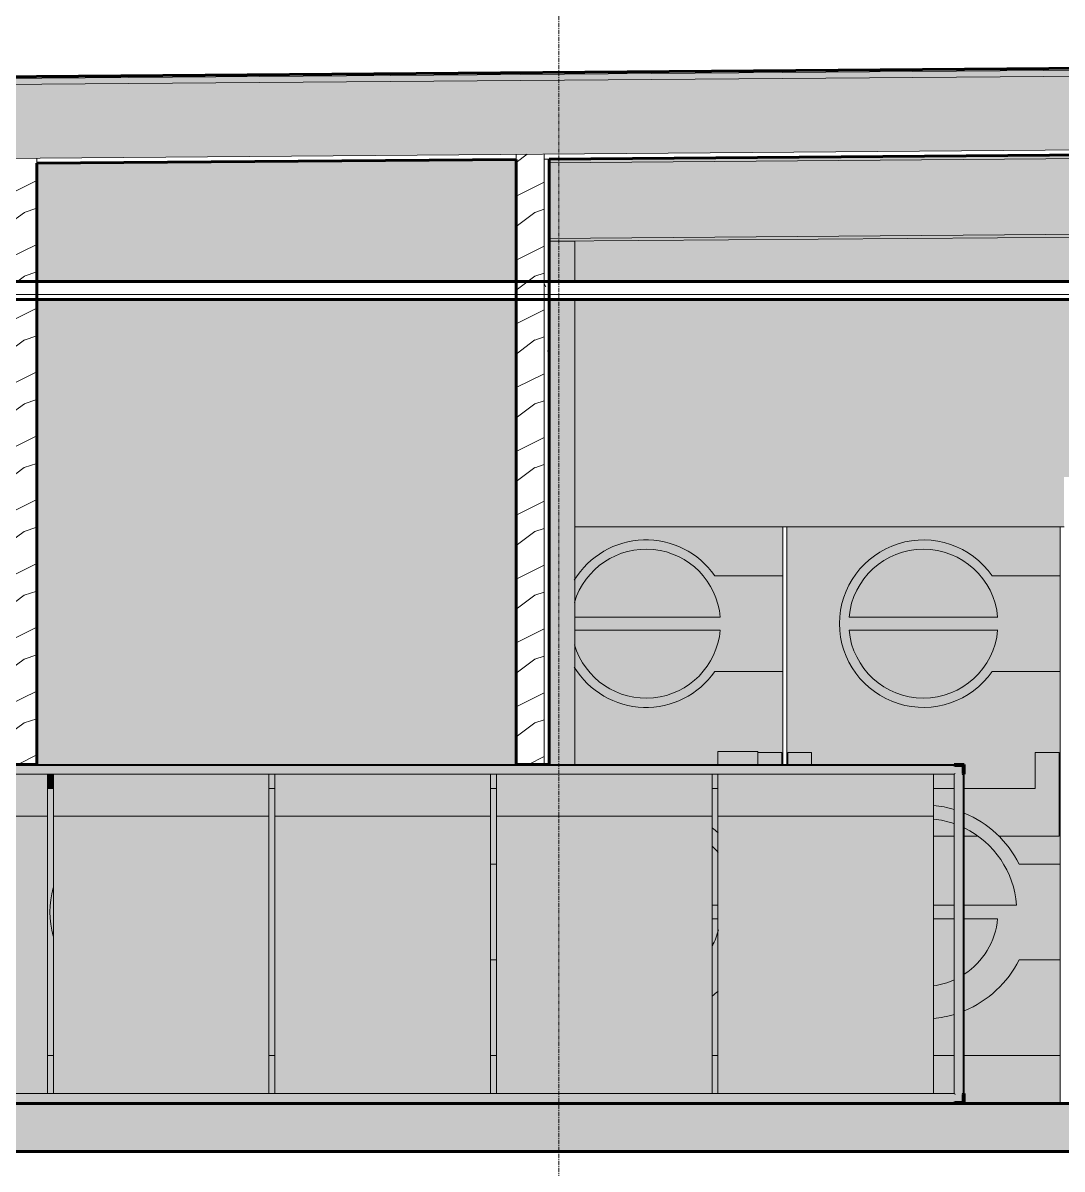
# Model space of a CAD drawing. Header units: inches. Extents: x -13428 to -11666, y -86 to 290.
# Drawn here: x -13026.2 to -12896, y -8.2 to 135.4 of the extents above; entities that cross this region are included whole.
import ezdxf

# ---------------------------------------------------------------- set-up
doc = ezdxf.new("R2010")
doc.units = ezdxf.units.IN
doc.header["$MEASUREMENT"] = 0
doc.linetypes.add('Grid Line 1_2_', pattern=[0.875, 0.5, -0.125, 0.125, -0.125])
for name, color, linetype, lineweight in [('A-CLNG', 13, 'Continuous', 18), ('A-CLNG-1', 13, 'Continuous', 60), ('A-FLOR-1', 192, 'Continuous', 60), ('A-FLOR-LEVL-1', 51, 'Grid Line 1_2_', 9), ('A-FLOR-PATT-1', 8, 'Continuous', 9), ('A-ROOF', 132, 'Continuous', 18), ('A-ROOF-1', 132, 'Continuous', 60), ('A-WALL', 113, 'Continuous', 18), ('A-WALL-PATT-1', 111, 'Continuous', 9), ('I-WALL', 2, 'Continuous', 18), ('I-WALL-1', 2, 'Continuous', 60), ('M-EQPM', 50, 'Continuous', 9), ('S-BEAM', 12, 'Continuous', 9), ('S-BEAM-1', 12, 'Continuous', 60), ('S-COLS', 52, 'Continuous', 9), ('S-GRID-1', 1, 'Grid Line 1_2_', 9)]:
    doc.layers.add(name, color=color, linetype=linetype, lineweight=lineweight)
pattern_1 = [(216.87, (-12922.065, 167.636), (23.989771, 15.993643), [3.998, -35.986]), (206.565, (-12917.267, 165.237), (-7.99708, -7.99662), [8.941, -8.941]), (198.435, (-12917.267, 161.239), (-15.993845, -7.9971), [5.058, -20.23])]

# ---------------------------------------------------------------- blocks, each defined once
blk = doc.blocks.new('W-Wide Flange - W10X22-921928-BUILDING SECTION - EAST_WEST')
at = {"layer": 'S-BEAM'}
h = blk.add_hatch(color=256, dxfattribs=at)
h.paths.add_polyline_path([(-13311.56, 115.15), (-13212.93, 115.92), (-13212.93, 116.28), (-13311.56, 115.51)], flags=0)
h.paths.add_polyline_path([(-13198.43, 116.03), (-13028.56, 117.36), (-13028.56, 117.72), (-13198.43, 116.39), (-13198.43, 116.22)], flags=0)
h.paths.add_polyline_path([(-12960.27, 117.89), (-12789.87, 119.23), (-12789.87, 119.59), (-12960.27, 118.25)], flags=0)
h.paths.add_polyline_path([(-12758.75, 119.47), (-12633.82, 120.45), (-12633.82, 120.81), (-12758.75, 119.83)], flags=0)
h = blk.add_hatch(color=256, dxfattribs=at)
h.paths.add_polyline_path([(-13311.56, 114.57), (-13212.93, 115.34), (-13212.93, 115.92), (-13311.56, 115.13), (-13311.56, 114.67)], flags=0)
h.paths.add_polyline_path([(-13198.43, 115.46), (-13028.56, 116.78), (-13028.56, 117.36), (-13198.43, 116.01), (-13198.43, 115.58)], flags=0)
h.paths.add_polyline_path([(-12960.27, 117.32), (-12789.87, 118.65), (-12789.87, 119.23), (-12960.27, 117.88), (-12960.27, 117.39)], flags=0)
h.paths.add_polyline_path([(-12758.75, 118.89), (-12633.82, 119.87), (-12633.82, 120.45), (-12758.75, 119.45), (-12758.75, 118.92)], flags=0)
h = blk.add_hatch(color=256, dxfattribs=at)
h.paths.add_polyline_path([(-13311.56, 106.25), (-13212.93, 107.02), (-13212.93, 115.34), (-13311.56, 114.57), (-13311.56, 111.15)], flags=0)
h.paths.add_polyline_path([(-13198.43, 107.13), (-13028.56, 108.46), (-13028.56, 116.78), (-13198.43, 115.46), (-13198.43, 111.15)], flags=0)
h.paths.add_polyline_path([(-12960.27, 108.99), (-12789.87, 110.32), (-12789.87, 118.65), (-12960.27, 117.32), (-12960.27, 111.15)], flags=0)
h.paths.add_polyline_path([(-12758.75, 110.57), (-12633.82, 111.54), (-12633.82, 119.87), (-12758.75, 118.89), (-12758.75, 111.15)], flags=0)
h = blk.add_hatch(color=256, dxfattribs=at)
h.paths.add_polyline_path([(-13311.56, 105.67), (-13212.93, 106.46), (-13212.93, 107.02), (-13311.56, 106.25), (-13311.56, 105.69)], flags=0)
h.paths.add_polyline_path([(-13198.43, 106.55), (-13028.56, 107.9), (-13028.56, 108.46), (-13198.43, 107.13), (-13198.43, 106.57)], flags=0)
h.paths.add_polyline_path([(-12960.27, 108.41), (-12789.87, 109.77), (-12789.87, 110.32), (-12960.27, 108.99), (-12960.27, 108.42)], flags=0)
h.paths.add_polyline_path([(-12758.75, 109.99), (-12633.82, 110.99), (-12633.82, 111.54), (-12758.75, 110.57), (-12758.75, 109.99)], flags=0)
h = blk.add_hatch(color=256, dxfattribs=at)
h.paths.add_polyline_path([(-13311.56, 105.31), (-13212.93, 106.08), (-13212.93, 106.44), (-13311.56, 105.67)], flags=0)
h.paths.add_polyline_path([(-13198.43, 106.19), (-13028.56, 107.52), (-13028.56, 107.88), (-13198.43, 106.55)], flags=0)
h.paths.add_polyline_path([(-12960.27, 108.05), (-12789.87, 109.39), (-12789.87, 109.75), (-12960.27, 108.41)], flags=0)
h.paths.add_polyline_path([(-12758.75, 109.63), (-12633.82, 110.6), (-12633.82, 110.96), (-12758.75, 109.99)], flags=0)
for p, q in [((-12960.27, 118.25), (-12789.87, 119.59)), ((-12960.27, 117.89), (-12789.87, 119.23)), ((-12960.27, 108.41), (-12789.87, 109.75)), ((-12960.27, 108.05), (-12789.87, 109.39))]:
    blk.add_line(p, q, dxfattribs=at)
blk = doc.blocks.new('_Front Washer - MAH21-907727-BUILDING SECTION - EAST_WEST')
at = {"layer": 'M-EQPM'}
h = blk.add_hatch(color=256, dxfattribs=at)
h.paths.add_polyline_path([(-12933.16, 36), (-12912.11, 36), (-12912.11, 41.25), (-12939.11, 41.25), (-12939.11, 36)], flags=0)
h.paths.add_polyline_path([(-12939.11, 42.5), (-12934.11, 42.5), (-12934.11, 44.13), (-12939.11, 44.13)], flags=0)
blk.add_hatch(color=256, dxfattribs=at).paths.add_polyline_path([(-12939.11, 1.25), (-12912.11, 1.25), (-12912.11, 36), (-12939.11, 36), (-12939.11, 1.9)], flags=0)
for p, q in [((-12939.11, 42.5), (-12939.11, 44.13)), ((-12939.11, 44.13), (-12934.11, 44.13)), ((-12934.11, 44.13), (-12934.11, 42.5)), ((-12939.11, 36), (-12939.11, 41.25)), ((-12912.11, 36), (-12912.11, 41.25)), ((-12912.11, 36), (-12939.11, 36)), ((-12939.11, 36), (-12912.11, 36)), ((-12939.11, 1.25), (-12939.11, 36)), ((-12912.11, 1.25), (-12912.11, 36))]:
    blk.add_line(p, q, dxfattribs=at)
blk = doc.blocks.new('_Front Washer - MAH21-V1-BUILDING SECTION - EAST_WEST')
at = {"layer": 'M-EQPM'}
for points in [[(-12959.43, 36), (-12939.86, 36), (-12939.86, 41.25), (-12966.86, 41.25), (-12966.86, 36), (-12966, 36)], [(-12956.15, 1.25), (-12939.86, 1.25), (-12939.86, 36), (-12966.86, 36), (-12966.86, 1.25), (-12957.79, 1.25)]]:
    blk.add_hatch(color=256, dxfattribs=at).paths.add_polyline_path(points, flags=0)
for p, q in [((-12966.86, 36), (-12966.86, 41.25)), ((-12939.86, 36), (-12939.86, 41.25)), ((-12939.86, 36), (-12966.86, 36)), ((-12966.86, 36), (-12939.86, 36)), ((-12966.86, 1.25), (-12966.86, 36)), ((-12939.86, 1.25), (-12939.86, 36))]:
    blk.add_line(p, q, dxfattribs=at)
blk = doc.blocks.new('_Front Washer - MAH21-V2-BUILDING SECTION - EAST_WEST')
at = {"layer": 'M-EQPM'}
for points in [[(-12967.61, 36), (-12967.61, 41.25), (-12994.61, 41.25), (-12994.61, 36), (-12972.57, 36)], [(-12967.61, 1.25), (-12967.61, 36), (-12994.61, 36), (-12994.61, 1.25), (-12967.64, 1.25)]]:
    blk.add_hatch(color=256, dxfattribs=at).paths.add_polyline_path(points, flags=0)
for p, q in [((-12994.61, 36), (-12994.61, 41.25)), ((-12967.61, 36), (-12967.61, 41.25)), ((-12967.61, 36), (-12994.61, 36)), ((-12994.61, 36), (-12967.61, 36)), ((-12994.61, 1.25), (-12994.61, 36)), ((-12967.61, 1.25), (-12967.61, 36)), ((-12994.61, 0.12), (-12994.61, 0.14))]:
    blk.add_line(p, q, dxfattribs=at)
blk = doc.blocks.new('_Front Washer - MAH21-V3-BUILDING SECTION - EAST_WEST')
at = {"layer": 'M-EQPM'}
for points in [[(-12995.36, 36), (-12995.36, 41.25), (-13022.36, 41.25), (-13022.36, 36), (-12998.85, 36)], [(-12997.2, 1.25), (-12995.36, 1.25), (-12995.36, 36), (-13022.36, 36), (-13022.36, 1.25), (-12998.85, 1.25)]]:
    blk.add_hatch(color=256, dxfattribs=at).paths.add_polyline_path(points, flags=0)
for p, q in [((-13022.36, 36), (-13022.36, 41.26)), ((-12995.36, 36), (-12995.36, 41.25)), ((-12995.36, 36), (-13022.36, 36)), ((-13022.36, 36), (-12995.36, 36)), ((-13022.36, 1.24), (-13022.36, 36)), ((-12995.36, 1.25), (-12995.36, 36)), ((-12995.36, 0.12), (-12995.36, 0.14))]:
    blk.add_line(p, q, dxfattribs=at)
blk = doc.blocks.new('_Front Washer - MAH21-V4-BUILDING SECTION - EAST_WEST')
at = {"layer": 'M-EQPM'}
h = blk.add_hatch(color=256, dxfattribs=at)
h.paths.add_polyline_path([(-13023.11, 36), (-13023.11, 41.25), (-13050.11, 41.25), (-13050.11, 36), (-13025.12, 36)], flags=0)
h.paths.add_polyline_path([(-13045.11, 42.5), (-13045.11, 44.13), (-13050.11, 44.13), (-13050.11, 42.5), (-13046.69, 42.5)], flags=0)
blk.add_hatch(color=256, dxfattribs=at).paths.add_polyline_path([(-13023.11, 1.25), (-13023.11, 36), (-13050.11, 36), (-13050.11, 1.25), (-13025.12, 1.25)], flags=0)
for p, q in [((-13050.11, 42.5), (-13050.11, 44.13)), ((-13050.11, 44.13), (-13045.11, 44.13)), ((-13045.11, 44.13), (-13045.11, 42.5)), ((-13050.11, 36), (-13050.11, 41.26)), ((-13023.11, 36), (-13023.11, 41.26)), ((-13023.11, 36), (-13050.11, 36)), ((-13050.11, 36), (-13023.11, 36)), ((-13050.11, 1.24), (-13050.11, 36)), ((-13023.11, 1.24), (-13023.11, 36))]:
    blk.add_line(p, q, dxfattribs=at)
blk = doc.blocks.new('_Stacked Dryer - D2-880941-BUILDING SECTION - EAST_WEST')
at = {"layer": 'M-EQPM'}
h = blk.add_hatch(color=256, dxfattribs=at)
h.paths.add_polyline_path([(-12939.11, 6), (-12939.11, 14.09), (-12939.24, 13.96), (-12939.86, 13.5), (-12939.86, 6)], flags=0)
h.paths.add_polyline_path([(-12939.86, 24.85), (-12939.11, 24.85), (-12939.11, 31.44), (-12939.86, 32.21), (-12939.86, 25.9)], flags=0)
h.paths.add_polyline_path([(-12939.86, 39.49), (-12939.11, 39.49), (-12939.11, 41.25), (-12939.86, 41.25)], flags=0)
h.paths.add_polyline_path([(-12957.06, 42.5), (-12939.11, 42.5), (-12939.11, 44.13), (-12934.11, 44.13), (-12934.11, 44), (-12931.13, 44), (-12931.12, 42.5), (-12931, 42.5), (-12931, 54.13), (-12939.51, 54.12), (-12940.96, 52.45), (-12942.72, 51.12), (-12944.73, 50.19), (-12946.89, 49.69), (-12949.19, 49.68), (-12951.27, 50.1), (-12953.3, 50.98), (-12955.1, 52.27), (-12956.6, 53.91), (-12957.06, 54.71), (-12957.06, 43.9)], flags=0)
h.paths.add_polyline_path([(-12957.06, 65.54), (-12956.6, 66.34), (-12955.1, 67.98), (-12953.3, 69.27), (-12951.27, 70.15), (-12949.1, 70.58), (-12946.89, 70.56), (-12944.73, 70.06), (-12942.72, 69.13), (-12940.96, 67.8), (-12939.51, 66.12), (-12931, 66.12), (-12931, 72.25), (-12957.06, 72.25), (-12957.06, 65.7)], flags=0)
for points in [[(-12949.1, 49.67), (-12946.89, 49.69), (-12944.73, 50.19), (-12942.72, 51.12), (-12940.96, 52.45), (-12939.51, 54.13), (-12931, 54.13), (-12931, 66.12), (-12939.51, 66.12), (-12940.96, 67.8), (-12942.72, 69.13), (-12944.73, 70.06), (-12946.89, 70.56), (-12949.1, 70.58), (-12951.27, 70.15), (-12953.3, 69.27), (-12955.1, 67.98), (-12956.6, 66.34), (-12957.06, 65.54), (-12957.06, 62.76), (-12957.01, 63.02), (-12956.12, 64.95), (-12954.82, 66.64), (-12953.17, 67.98), (-12951.27, 68.92), (-12949.19, 69.4), (-12947.06, 69.4), (-12944.99, 68.92), (-12943.08, 67.98), (-12941.43, 66.64), (-12940.13, 64.95), (-12939.25, 63.02), (-12938.82, 60.93), (-12957.06, 60.93), (-12957.06, 59.32), (-12938.82, 59.32), (-12939.25, 57.23), (-12940.13, 55.3), (-12941.43, 53.61), (-12943.08, 52.27), (-12944.99, 51.33), (-12947.06, 50.85), (-12949.19, 50.85), (-12951.27, 51.33), (-12953.17, 52.27), (-12954.82, 53.61), (-12956.15, 55.35), (-12957.01, 57.23), (-12957.06, 57.49), (-12957.06, 54.71), (-12956.59, 53.9), (-12955.1, 52.27), (-12953.3, 50.98), (-12951.27, 50.1), (-12950.28, 49.9)], [(-12957.06, 60.93), (-12938.82, 60.93), (-12939.25, 63.02), (-12940.13, 64.95), (-12941.43, 66.64), (-12943.08, 67.98), (-12944.99, 68.92), (-12947.06, 69.4), (-12949.19, 69.4), (-12951.27, 68.92), (-12953.18, 67.98), (-12954.82, 66.64), (-12956.15, 64.9), (-12957.01, 63.02), (-12957.06, 62.76), (-12957.06, 61.9)], [(-12947.06, 50.85), (-12944.99, 51.33), (-12943.08, 52.27), (-12941.43, 53.61), (-12940.13, 55.3), (-12939.25, 57.23), (-12938.82, 59.32), (-12957.06, 59.32), (-12957.06, 57.49), (-12957.01, 57.23), (-12956.12, 55.3), (-12954.82, 53.61), (-12953.17, 52.27), (-12951.27, 51.33), (-12949.1, 50.85)], [(-12939.86, 19.77), (-12939.26, 21.07), (-12939.11, 21.78), (-12939.11, 23.15), (-12939.86, 23.15), (-12939.86, 20.01)], [(-12939.11, 1.25), (-12939.11, 6), (-12939.86, 6), (-12939.86, 1.25), (-12939.72, 1.25)]]:
    blk.add_hatch(color=256, dxfattribs=at).paths.add_polyline_path(points, flags=0)
h = blk.add_hatch(color=256, dxfattribs=at)
h.paths.add_polyline_path([(-12939.11, 33.91), (-12939.11, 39.49), (-12939.86, 39.49), (-12939.86, 34.5), (-12939.24, 34.04)], flags=0)
h.paths.add_polyline_path([(-12932.13, 42.5), (-12931.13, 42.5), (-12931.13, 44), (-12934.11, 44), (-12934.11, 42.5), (-12933.16, 42.5)], flags=0)
h = blk.add_hatch(color=256, dxfattribs=at)
h.paths.add_polyline_path([(-12939.86, 13.5), (-12939.24, 13.96), (-12939.11, 14.09), (-12939.11, 21.78), (-12939.26, 21.07), (-12939.86, 19.77), (-12939.86, 14.31)], flags=0)
h.paths.add_polyline_path([(-12939.11, 23.15), (-12939.11, 24.85), (-12939.86, 24.85), (-12939.86, 23.15)], flags=0)
h.paths.add_polyline_path([(-12939.11, 31.44), (-12939.11, 33.91), (-12939.24, 34.04), (-12939.86, 34.5), (-12939.86, 32.21)], flags=0)
for p, q in [((-12957.06, 72.25), (-12931, 72.25)), ((-12931, 72.25), (-12931, 66.12)), ((-12931, 66.12), (-12939.51, 66.12)), ((-12931, 54.13), (-12931, 66.12)), ((-12938.82, 60.93), (-12957.06, 60.93)), ((-12957.06, 59.32), (-12938.82, 59.32)), ((-12939.51, 54.13), (-12931, 54.13)), ((-12931, 54.13), (-12931, 42.5)), ((-12934.11, 44), (-12931.13, 44)), ((-12931.13, 44), (-12931.13, 42.5)), ((-12939.86, 39.49), (-12939.11, 39.49)), ((-12939.11, 24.85), (-12939.86, 24.85)), ((-12939.86, 23.15), (-12939.11, 23.15)), ((-12939.86, 6), (-12939.11, 6))]:
    blk.add_line(p, q, dxfattribs=at)
for centre, radius, start, end in [((-12948.13, 60.13), 10.5, 34.8323, 148.775), ((-12948.13, 60.13), 9.34, 4.9691, 163.6045), ((-12948.13, 60.13), 9.34, 196.3955, 355.0309), ((-12948.13, 60.13), 10.5, 211.225, 325.1677), ((-12948.13, 24), 13.41, 47.7004, 51.7911), ((-12948.13, 24), 11.71, 39.5252, 44.7964), ((-12948.13, 24), 9.34, 332.8915, 346.1736), ((-12948.13, 24), 13.41, 308.2089, 312.2996)]:
    blk.add_arc(centre, radius, start, end, dxfattribs=at)
blk = doc.blocks.new('_Stacked Dryer - D2-V12-BUILDING SECTION - EAST_WEST')
at = {"layer": 'M-EQPM'}
h = blk.add_hatch(color=256, dxfattribs=at)
h.paths.add_polyline_path([(-12912.11, 6), (-12909.52, 6), (-12909.52, 11.2), (-12911.36, 10.74), (-12912.11, 10.7), (-12912.11, 9.9)], flags=0)
h.paths.add_polyline_path([(-12908.27, 6), (-12896.25, 6), (-12896.25, 18), (-12901.38, 18), (-12902.74, 15.83), (-12904.49, 13.96), (-12906.56, 12.45), (-12908.27, 11.65), (-12908.27, 9.9)], flags=0)
h.paths.add_polyline_path([(-12902.1, 24.85), (-12901.7, 24.85), (-12902.1, 27.15), (-12902.95, 29.33), (-12904.22, 31.29), (-12905.85, 32.96), (-12906.62, 33.49), (-12908.27, 33.49), (-12908.27, 24.85), (-12902.81, 24.85)], flags=0)
h.paths.add_polyline_path([(-12910.16, 24.85), (-12909.52, 24.85), (-12909.52, 33.49), (-12912.11, 33.49), (-12912.11, 24.85)], flags=0)
h.paths.add_polyline_path([(-12909.52, 42.5), (-12909.5, 42.44), (-12909.51, 42.49)], flags=0)
h.paths.add_polyline_path([(-12896.33, 30), (-12896.25, 30), (-12896.25, 54.13), (-12904.76, 54.12), (-12906.21, 52.45), (-12907.97, 51.12), (-12909.98, 50.19), (-12912.14, 49.69), (-12914.44, 49.68), (-12916.52, 50.1), (-12918.55, 50.98), (-12920.35, 52.27), (-12921.85, 53.91), (-12922.96, 55.82), (-12923.65, 57.92), (-12923.88, 60.13), (-12923.65, 62.33), (-12922.96, 64.43), (-12921.85, 66.34), (-12920.35, 67.98), (-12918.55, 69.27), (-12916.52, 70.15), (-12914.35, 70.58), (-12912.14, 70.56), (-12909.98, 70.06), (-12907.97, 69.13), (-12906.21, 67.8), (-12904.76, 66.12), (-12896.25, 66.12), (-12896.25, 72.25), (-12930.5, 72.25), (-12930.5, 42.5), (-12930.38, 42.5), (-12930.38, 44), (-12927.38, 44), (-12927.38, 42.5), (-12908.27, 42.5), (-12908.27, 39.49), (-12899.38, 39.49), (-12899.38, 44), (-12896.38, 44), (-12896.38, 33.49), (-12903.97, 33.49), (-12902.74, 32.17), (-12901.38, 30), (-12896.36, 30)], flags=0)
h.paths.add_polyline_path([(-12909.52, 39.49), (-12909.52, 41.25), (-12912.11, 41.25), (-12912.11, 39.49), (-12910.16, 39.49)], flags=0)
h = blk.add_hatch(color=256, dxfattribs=at)
h.paths.add_polyline_path([(-12914.35, 49.67), (-12912.14, 49.69), (-12909.98, 50.19), (-12907.97, 51.12), (-12906.21, 52.45), (-12904.76, 54.13), (-12896.25, 54.13), (-12896.25, 66.12), (-12904.76, 66.12), (-12906.21, 67.8), (-12907.97, 69.13), (-12909.98, 70.06), (-12912.14, 70.56), (-12914.35, 70.58), (-12916.52, 70.15), (-12918.55, 69.27), (-12920.35, 67.98), (-12921.85, 66.34), (-12922.96, 64.43), (-12923.65, 62.33), (-12923.88, 60.13), (-12923.64, 57.9), (-12922.96, 55.82), (-12921.85, 53.91), (-12920.35, 52.27), (-12918.55, 50.98), (-12916.52, 50.1), (-12915.53, 49.9)], flags=0)
h.paths.add_polyline_path([(-12913.45, 50.85), (-12914.44, 50.85), (-12916.52, 51.33), (-12918.42, 52.27), (-12920.07, 53.61), (-12921.37, 55.3), (-12922.26, 57.23), (-12922.68, 59.32), (-12904.07, 59.32), (-12904.5, 57.23), (-12905.38, 55.3), (-12906.68, 53.61), (-12908.33, 52.27), (-12910.24, 51.33), (-12912.31, 50.85)], flags=0)
h.paths.add_polyline_path([(-12922.68, 60.93), (-12922.26, 63.02), (-12921.37, 64.95), (-12920.02, 66.68), (-12918.42, 67.98), (-12916.52, 68.92), (-12914.44, 69.4), (-12912.31, 69.4), (-12910.24, 68.92), (-12908.33, 67.98), (-12906.68, 66.64), (-12905.38, 64.95), (-12904.5, 63.02), (-12904.07, 60.93), (-12920.02, 60.93)], flags=0)
for points in [[(-12921.37, 60.93), (-12904.07, 60.93), (-12904.5, 63.02), (-12905.38, 64.95), (-12906.68, 66.64), (-12908.33, 67.98), (-12910.24, 68.92), (-12912.31, 69.4), (-12914.44, 69.4), (-12916.52, 68.92), (-12918.43, 67.98), (-12920.07, 66.64), (-12921.37, 64.95), (-12922.26, 63.02), (-12922.68, 60.93), (-12922.26, 60.93)], [(-12912.31, 50.85), (-12910.24, 51.33), (-12908.33, 52.27), (-12906.68, 53.61), (-12905.38, 55.3), (-12904.5, 57.23), (-12904.07, 59.32), (-12922.68, 59.32), (-12922.26, 57.23), (-12921.37, 55.3), (-12920.02, 53.57), (-12918.42, 52.27), (-12916.52, 51.33), (-12914.35, 50.85), (-12913.45, 50.85)]]:
    blk.add_hatch(color=256, dxfattribs=at).paths.add_polyline_path(points, flags=0)
h = blk.add_hatch(color=256, dxfattribs=at)
h.paths.add_polyline_path([(-12912.11, 33.49), (-12909.52, 33.49), (-12909.52, 35.01), (-12909.92, 35.19), (-12912.11, 35.63), (-12912.11, 33.9)], flags=0)
h.paths.add_polyline_path([(-12908.27, 33.49), (-12906.62, 33.49), (-12907.77, 34.28), (-12908.27, 34.49), (-12908.27, 33.9)], flags=0)
h.paths.add_polyline_path([(-12896.38, 33.49), (-12896.38, 44), (-12899.38, 44), (-12899.38, 39.49), (-12908.27, 39.49), (-12908.27, 36.35), (-12906.56, 35.55), (-12904.49, 34.04), (-12903.97, 33.49), (-12902.74, 33.49)], flags=0)
h.paths.add_polyline_path([(-12909.52, 36.8), (-12909.52, 39.49), (-12912.11, 39.49), (-12912.11, 37.3), (-12911.36, 37.26), (-12910.16, 36.96)], flags=0)
h.paths.add_polyline_path([(-12929.87, 42.5), (-12927.38, 42.5), (-12927.38, 44), (-12930.38, 44), (-12930.38, 42.5)], flags=0)
h = blk.add_hatch(color=256, dxfattribs=at)
h.paths.add_polyline_path([(-12912.11, 10.7), (-12911.36, 10.74), (-12909.52, 11.2), (-12909.52, 15.56), (-12910.25, 15.2), (-12912.11, 14.77), (-12912.11, 13.86)], flags=0)
h.paths.add_polyline_path([(-12908.27, 11.65), (-12906.56, 12.45), (-12904.49, 13.96), (-12902.74, 15.83), (-12901.38, 18), (-12896.25, 18), (-12896.25, 30), (-12901.38, 30), (-12902.74, 32.17), (-12904.49, 34.04), (-12906.56, 35.55), (-12908.27, 36.35), (-12908.27, 34.49), (-12907.77, 34.28), (-12905.85, 32.96), (-12904.22, 31.29), (-12902.95, 29.33), (-12902.1, 27.15), (-12901.7, 24.85), (-12908.27, 24.85), (-12908.27, 23.15), (-12904.08, 23.15), (-12904.51, 21.07), (-12905.4, 19.15), (-12906.7, 17.47), (-12908.27, 16.2), (-12908.27, 11.9)], flags=0)
h.paths.add_polyline_path([(-12909.52, 23.15), (-12909.52, 24.85), (-12912.11, 24.85), (-12912.11, 23.15), (-12910.16, 23.15)], flags=0)
h.paths.add_polyline_path([(-12909.52, 35.01), (-12909.52, 36.8), (-12911.36, 37.26), (-12912.11, 37.3), (-12912.11, 35.63), (-12909.92, 35.19)], flags=0)
h = blk.add_hatch(color=256, dxfattribs=at)
h.paths.add_polyline_path([(-12912.11, 14.77), (-12910.25, 15.2), (-12909.52, 15.56), (-12909.52, 23.15), (-12912.11, 23.15), (-12912.11, 14.82)], flags=0)
h.paths.add_polyline_path([(-12908.27, 16.2), (-12906.7, 17.47), (-12905.4, 19.15), (-12904.51, 21.07), (-12904.08, 23.15), (-12908.27, 23.15), (-12908.27, 16.47)], flags=0)
h = blk.add_hatch(color=256, dxfattribs=at)
h.paths.add_polyline_path([(-12908.27, 1.25), (-12908.33, 1.23), (-12908.28, 1.25)], flags=0)
h.paths.add_polyline_path([(-12896.25, 0), (-12896.25, 6), (-12908.27, 6), (-12908.27, 0), (-12906.88, 0)], flags=0)
h.paths.add_polyline_path([(-12910.16, 1.25), (-12909.52, 1.25), (-12909.52, 6), (-12912.11, 6), (-12912.11, 1.25), (-12911.81, 1.25)], flags=0)
for p, q in [((-12930.5, 72.25), (-12896.25, 72.25)), ((-12930.5, 42.5), (-12930.5, 72.25)), ((-12896.25, 72.25), (-12896.25, 66.12)), ((-12896.25, 66.12), (-12904.76, 66.12)), ((-12896.25, 54.13), (-12896.25, 66.12)), ((-12904.07, 60.93), (-12922.68, 60.93)), ((-12922.68, 59.32), (-12904.07, 59.32)), ((-12904.76, 54.13), (-12896.25, 54.13)), ((-12896.25, 54.13), (-12896.25, 30)), ((-12930.38, 42.5), (-12930.38, 44)), ((-12930.38, 44), (-12927.38, 44)), ((-12927.38, 44), (-12927.38, 42.5)), ((-12899.38, 39.49), (-12899.38, 44)), ((-12899.38, 44), (-12896.38, 44)), ((-12896.38, 44), (-12896.38, 33.49)), ((-12912.11, 39.49), (-12909.51, 39.49)), ((-12908.27, 39.49), (-12899.38, 39.49)), ((-12909.51, 33.49), (-12912.11, 33.49)), ((-12906.62, 33.49), (-12908.27, 33.49)), ((-12896.38, 33.49), (-12903.97, 33.49)), ((-12896.25, 30), (-12901.38, 30)), ((-12896.25, 18), (-12896.25, 30)), ((-12909.51, 24.85), (-12912.11, 24.85)), ((-12908.38, 24.85), (-12908.4, 24.85)), ((-12901.7, 24.85), (-12908.27, 24.85)), ((-12912.11, 23.15), (-12909.51, 23.15)), ((-12908.4, 23.15), (-12908.38, 23.15)), ((-12908.27, 23.15), (-12904.08, 23.15)), ((-12901.38, 18), (-12896.25, 18)), ((-12896.25, 18), (-12896.25, 0)), ((-12912.11, 6), (-12909.51, 6)), ((-12908.27, 6), (-12896.25, 6))]:
    blk.add_line(p, q, dxfattribs=at)
for centre, radius, start, end in [((-12913.38, 60.13), 10.5, 34.8323, 325.1677), ((-12913.38, 60.13), 9.34, 4.9691, 175.0309), ((-12913.38, 60.13), 9.34, 184.9691, 355.0309), ((-12913.38, 24), 13.41, 73.1909, 84.5689), ((-12913.38, 24), 13.41, 26.5699, 67.5249), ((-12913.38, 24), 11.71, 70.642, 83.783), ((-12913.38, 24), 11.71, 4.1764, 64.0147), ((-12913.38, 24), 9.34, 303.2382, 354.7625), ((-12913.38, 24), 13.41, 292.4944, 333.4301), ((-12913.38, 24), 9.34, 277.8176, 294.6565), ((-12913.38, 24), 13.41, 275.4311, 286.8226)]:
    blk.add_arc(centre, radius, start, end, dxfattribs=at)
blk = doc.blocks.new('_Stacked Dryer - D4 - MLG32-880945-BUILDING SECTION - EAST_WEST')
at = {"layer": 'M-EQPM'}
for points in [[(-13022.36, 39.49), (-13022.36, 41.25), (-13023.11, 41.25), (-13023.11, 39.49)], [(-13023.11, 6), (-13022.36, 6), (-13022.38, 21.07), (-13022.74, 22.8), (-13022.74, 25.2), (-13022.36, 27.01), (-13022.36, 39.49), (-13023.11, 39.49), (-13023.11, 7.71)], [(-13022.36, 20.99), (-13022.36, 27.01), (-13022.74, 25.2), (-13022.74, 22.8)], [(-13022.36, 1.25), (-13022.36, 6), (-13023.11, 6), (-13023.11, 1.25)]]:
    blk.add_hatch(color=256, dxfattribs=at).paths.add_polyline_path(points, flags=0)
for p, q in [((-13022.36, 39.49), (-13023.11, 39.49)), ((-13023.11, 6), (-13022.36, 6))]:
    blk.add_line(p, q, dxfattribs=at)
blk.add_arc((-13011.25, 24), 11.55, 164.8523, 195.1477, dxfattribs=at)
blk = doc.blocks.new('_Stacked Dryer - D4 - MLG32-V13-BUILDING SECTION - EAST_WEST')
at = {"layer": 'M-EQPM'}
h = blk.add_hatch(color=256, dxfattribs=at)
h.paths.add_polyline_path([(-12995.36, 39.49), (-12994.61, 39.49), (-12994.61, 41.25), (-12995.36, 41.25), (-12995.36, 40.02)], flags=0)
h.paths.add_polyline_path([(-12967.61, 39.49), (-12966.86, 39.49), (-12966.86, 41.25), (-12967.61, 41.25), (-12967.61, 39.88)], flags=0)
h = blk.add_hatch(color=256, dxfattribs=at)
h.paths.add_polyline_path([(-12995.36, 6), (-12994.61, 6), (-12994.61, 39.49), (-12995.36, 39.49), (-12995.36, 6.21)], flags=0)
h.paths.add_polyline_path([(-12966.86, 6), (-12966.86, 18), (-12967.61, 18), (-12967.61, 6)], flags=0)
h.paths.add_polyline_path([(-12967.61, 30), (-12966.86, 30), (-12966.86, 39.49), (-12967.61, 39.49), (-12967.61, 33.9)], flags=0)
blk.add_hatch(color=256, dxfattribs=at).paths.add_polyline_path([(-12967.61, 18), (-12966.86, 18), (-12966.86, 30), (-12967.61, 30), (-12967.61, 18.93)], flags=0)
h = blk.add_hatch(color=256, dxfattribs=at)
h.paths.add_polyline_path([(-12966.86, 1.25), (-12966.86, 6), (-12967.61, 6), (-12967.61, 1.25)], flags=0)
h.paths.add_polyline_path([(-12995.36, 1.25), (-12994.61, 1.25), (-12994.61, 6), (-12995.36, 6), (-12995.36, 1.9)], flags=0)
for p, q in [((-12994.61, 39.49), (-12995.36, 39.49)), ((-12966.86, 39.49), (-12967.61, 39.49)), ((-12966.86, 30), (-12967.61, 30)), ((-12967.61, 18), (-12966.86, 18)), ((-12995.36, 6), (-12994.61, 6)), ((-12967.61, 6), (-12966.86, 6))]:
    blk.add_line(p, q, dxfattribs=at)
blk = doc.blocks.new('Plumbing Bulkhead - EX_ BULKHEAD 4-964323-BUILDING SECTION - EAST_WEST')
at = {"layer": 'S-BEAM'}
h = blk.add_hatch(color=256, dxfattribs=at)
h.paths.add_polyline_path([(-13081.27, 0), (-13080.02, 0), (-13080.05, 0.09), (-13080.14, 0.12), (-13081.12, 0.14), (-13081.14, 0.19), (-13081.14, 1.12), (-13081.18, 1.21), (-13081.27, 1.25)], flags=0)
h.paths.add_polyline_path([(-12909.52, 0), (-12908.27, 0), (-12908.27, 1.25), (-12908.35, 1.21), (-12908.39, 1.12), (-12908.41, 0.14), (-12908.45, 0.12), (-12909.39, 0.12), (-12909.48, 0.09)], flags=0)
h.paths.add_polyline_path([(-12908.27, 41.25), (-12908.27, 42.5), (-12909.52, 42.5), (-12909.48, 42.41), (-12909.39, 42.37), (-12908.41, 42.36), (-12908.39, 42.31), (-12908.39, 41.37), (-12908.35, 41.29)], flags=0)
h.paths.add_polyline_path([(-13081.27, 41.25), (-13081.18, 41.29), (-13081.14, 41.37), (-13081.12, 42.36), (-13081.08, 42.37), (-13080.14, 42.37), (-13080.05, 42.41), (-13080.02, 42.5), (-13081.27, 42.5), (-13081.27, 41.9)], flags=0)
h = blk.add_hatch(color=256, dxfattribs=at)
h.paths.add_polyline_path([(-13081.08, 42.31), (-13078.49, 42.32), (-13078.49, 42.37), (-13081.12, 42.36), (-13081.09, 42.32)], flags=0)
h.paths.add_polyline_path([(-13066.34, 42.31), (-12908.44, 42.32), (-12908.43, 42.37), (-12908.45, 42.37), (-13066.34, 42.36), (-13066.34, 42.32)], flags=0)
for points in [[(-13081.08, 0.19), (-12908.45, 0.19), (-12908.45, 42.31), (-13066.34, 42.31), (-13066.34, 41.37), (-12909.39, 41.37), (-12909.39, 1.12), (-13080.14, 1.12), (-13080.14, 41.37), (-13078.49, 41.38), (-13078.49, 42.31), (-13081.08, 42.31), (-13081.08, 1.9)], [(-12908.41, 0.14), (-12908.39, 0.19), (-12908.41, 42.36), (-12908.45, 42.31), (-12908.44, 0.18), (-12908.42, 0.15)], [(-12909.39, 1.12), (-12909.39, 37.9), (-12909.39, 41.37), (-12909.52, 41.24), (-12909.5, 1.23), (-12909.42, 1.15)], [(-12908.39, 1.12), (-12908.37, 1.2), (-12908.3, 1.25), (-12908.27, 1.25), (-12908.27, 41.25), (-12908.33, 41.27), (-12908.38, 41.33), (-12908.39, 41.37), (-12908.39, 1.2)], [(-12979.14, 0.12), (-12908.41, 0.14), (-12908.45, 0.19), (-13081.09, 0.18), (-13081.1, 0.13), (-13081.08, 0.12), (-12985.71, 0.12)], [(-13080.09, 1.12), (-12909.39, 1.12), (-12909.53, 1.25), (-13080.03, 1.23), (-13080.12, 1.12)], [(-13079.84, 0), (-12909.52, 0), (-12909.5, 0.06), (-12909.44, 0.12), (-12909.39, 0.12), (-13080.07, 0.1), (-13080.02, 0.03), (-13080.02, 0)]]:
    blk.add_hatch(color=256, dxfattribs=at).paths.add_polyline_path(points, flags=0)
h = blk.add_hatch(color=256, dxfattribs=at)
h.paths.add_polyline_path([(-12926.59, 42.37), (-12909.46, 42.4), (-12909.51, 42.47), (-12909.52, 42.5), (-13066.34, 42.5), (-13066.34, 42.37), (-12929.87, 42.37)], flags=0)
h.paths.add_polyline_path([(-13080.02, 42.37), (-13078.49, 42.4), (-13078.49, 42.5), (-13080.02, 42.5), (-13080.03, 42.44), (-13080.09, 42.38), (-13080.07, 42.37)], flags=0)
h = blk.add_hatch(color=256, dxfattribs=at)
h.paths.add_polyline_path([(-12961.07, 41.25), (-12909.5, 41.27), (-12909.42, 41.37), (-13066.34, 41.37), (-13066.34, 41.25), (-12962.72, 41.25)], flags=0)
h.paths.add_polyline_path([(-13078.49, 41.25), (-13078.49, 41.27), (-13080.02, 41.25)], flags=0)
h.paths.add_polyline_path([(-13078.49, 41.27), (-13078.49, 41.33), (-13080.09, 41.33), (-13080.03, 41.27)], flags=0)
h.paths.add_polyline_path([(-13080.09, 41.33), (-13078.49, 41.33), (-13078.49, 41.35), (-13080.12, 41.35)], flags=0)
h.paths.add_polyline_path([(-13080.12, 41.35), (-13078.49, 41.35), (-13078.49, 41.37), (-13080.14, 41.37)], flags=0)
for p, q in [((-13066.34, 42.37), (-12909.39, 42.37)), ((-12960.27, 42.5), (-12909.52, 42.5)), ((-13066.34, 41.25), (-12909.52, 41.25)), ((-12909.52, 41.25), (-13066.34, 41.25)), ((-12909.52, 41.25), (-12909.52, 1.25)), ((-12909.52, 1.25), (-12909.52, 41.25)), ((-12908.39, 41.37), (-12908.39, 1.12)), ((-12908.27, 41.25), (-12908.27, 1.25)), ((-12909.39, 0.12), (-13080.14, 0.12)), ((-12909.52, 1.25), (-13080.02, 1.25)), ((-12909.52, 1.25), (-13080.02, 1.25))]:
    blk.add_line(p, q, dxfattribs=at)
for points, knots in [([(-12909.48, 42.41), (-12909.48, 42.42), (-12909.49, 42.42), (-12909.49, 42.42), (-12909.5, 42.43), (-12909.5, 42.44), (-12909.5, 42.44), (-12909.51, 42.45), (-12909.51, 42.46), (-12909.51, 42.47), (-12909.51, 42.47), (-12909.52, 42.49), (-12909.52, 42.49), (-12909.52, 42.5)], [0.5714286, 0.5714286, 0.5714286, 0.5714286, 0.6071429, 0.6428571, 0.6785714, 0.7142857, 0.75, 0.7857143, 0.8214286, 0.8571429, 0.8928571, 0.9285714, 1, 1, 1, 1]), ([(-12909.39, 42.37), (-12909.4, 42.37), (-12909.42, 42.38), (-12909.43, 42.38), (-12909.45, 42.39), (-12909.46, 42.39), (-12909.46, 42.4), (-12909.46, 42.4)], [0, 0, 0, 0, 0.1428571, 0.2857143, 0.3571429, 0.3928571, 0.4285714, 0.4285714, 0.4285714, 0.4285714]), ([(-12908.41, 42.36), (-12908.41, 42.35), (-12908.42, 42.35), (-12908.42, 42.34), (-12908.43, 42.33), (-12908.44, 42.32), (-12908.45, 42.32), (-12908.45, 42.31)], [0, 0, 0, 0, 0.25, 0.375, 0.5, 0.75, 1, 1, 1, 1]), ([(-12909.39, 41.37), (-12909.4, 41.37), (-12909.42, 41.35), (-12909.43, 41.33), (-12909.45, 41.32), (-12909.46, 41.31), (-12909.46, 41.3), (-12909.47, 41.3), (-12909.47, 41.29), (-12909.48, 41.29), (-12909.48, 41.28), (-12909.49, 41.28), (-12909.49, 41.27), (-12909.5, 41.27), (-12909.5, 41.27), (-12909.5, 41.26), (-12909.51, 41.26), (-12909.51, 41.26), (-12909.51, 41.25), (-12909.51, 41.25), (-12909.52, 41.25), (-12909.52, 41.25), (-12909.52, 41.25)], [0, 0, 0, 0, 0.142857, 0.285714, 0.357143, 0.392857, 0.428571, 0.464286, 0.5, 0.535714, 0.571429, 0.607143, 0.642857, 0.678571, 0.714286, 0.75, 0.785714, 0.821429, 0.857143, 0.892857, 0.928571, 1, 1, 1, 1]), ([(-12908.37, 41.3), (-12908.37, 41.31), (-12908.37, 41.31), (-12908.38, 41.32), (-12908.38, 41.33), (-12908.39, 41.35), (-12908.39, 41.37), (-12908.39, 41.37)], [0.5714286, 0.5714286, 0.5714286, 0.5714286, 0.6071429, 0.6428571, 0.7142857, 0.8571429, 1, 1, 1, 1]), ([(-12908.27, 41.25), (-12908.27, 41.25), (-12908.28, 41.25), (-12908.29, 41.25), (-12908.3, 41.25), (-12908.31, 41.26), (-12908.31, 41.26), (-12908.32, 41.26), (-12908.33, 41.27), (-12908.34, 41.27), (-12908.34, 41.27), (-12908.35, 41.28), (-12908.35, 41.28), (-12908.35, 41.28)], [0, 0, 0, 0, 0.0714286, 0.1071429, 0.1428571, 0.1785714, 0.2142857, 0.25, 0.2857143, 0.3214286, 0.3571429, 0.3928571, 0.4285714, 0.4285714, 0.4285714, 0.4285714]), ([(-12909.39, 1.12), (-12909.4, 1.13), (-12909.42, 1.15), (-12909.43, 1.17), (-12909.45, 1.18), (-12909.46, 1.19), (-12909.46, 1.2), (-12909.47, 1.2), (-12909.47, 1.21), (-12909.48, 1.21), (-12909.48, 1.22), (-12909.49, 1.22), (-12909.49, 1.22), (-12909.5, 1.23), (-12909.5, 1.23), (-12909.5, 1.24), (-12909.51, 1.24), (-12909.51, 1.24), (-12909.51, 1.25), (-12909.51, 1.25), (-12909.52, 1.25), (-12909.52, 1.25), (-12909.52, 1.25)], [0, 0, 0, 0, 0.142857, 0.285714, 0.357143, 0.392857, 0.428571, 0.464286, 0.5, 0.535714, 0.571429, 0.607143, 0.642857, 0.678571, 0.714286, 0.75, 0.785714, 0.821429, 0.857143, 0.892857, 0.928571, 1, 1, 1, 1]), ([(-12909.52, 0), (-12909.52, 0.01), (-12909.52, 0.01), (-12909.51, 0.03), (-12909.51, 0.03), (-12909.51, 0.04), (-12909.51, 0.05), (-12909.5, 0.06), (-12909.5, 0.06), (-12909.5, 0.07), (-12909.49, 0.08), (-12909.49, 0.08), (-12909.48, 0.08), (-12909.48, 0.09)], [0, 0, 0, 0, 0.0714286, 0.1071429, 0.1428571, 0.1785714, 0.2142857, 0.25, 0.2857143, 0.3214286, 0.3571429, 0.3928571, 0.4285714, 0.4285714, 0.4285714, 0.4285714]), ([(-12909.46, 0.1), (-12909.46, 0.1), (-12909.46, 0.11), (-12909.45, 0.11), (-12909.43, 0.12), (-12909.42, 0.12), (-12909.4, 0.12), (-12909.39, 0.12)], [0.5714286, 0.5714286, 0.5714286, 0.5714286, 0.6071429, 0.6428571, 0.7142857, 0.8571429, 1, 1, 1, 1]), ([(-12908.41, 0.14), (-12908.41, 0.15), (-12908.42, 0.15), (-12908.42, 0.16), (-12908.43, 0.17), (-12908.44, 0.18), (-12908.45, 0.18), (-12908.45, 0.19)], [0, 0, 0, 0, 0.25, 0.375, 0.5, 0.75, 1, 1, 1, 1]), ([(-12908.39, 1.12), (-12908.39, 1.13), (-12908.39, 1.15), (-12908.38, 1.17), (-12908.38, 1.18), (-12908.37, 1.19), (-12908.37, 1.19), (-12908.37, 1.2)], [0, 0, 0, 0, 0.1428571, 0.2857143, 0.3571429, 0.3928571, 0.4285714, 0.4285714, 0.4285714, 0.4285714]), ([(-12908.35, 1.22), (-12908.35, 1.22), (-12908.35, 1.22), (-12908.34, 1.22), (-12908.34, 1.23), (-12908.33, 1.23), (-12908.32, 1.24), (-12908.31, 1.24), (-12908.31, 1.24), (-12908.3, 1.25), (-12908.29, 1.25), (-12908.28, 1.25), (-12908.27, 1.25), (-12908.27, 1.25)], [0.5714286, 0.5714286, 0.5714286, 0.5714286, 0.6071429, 0.6428571, 0.6785714, 0.7142857, 0.75, 0.7857143, 0.8214286, 0.8571429, 0.8928571, 0.9285714, 1, 1, 1, 1])]:
    blk.add_open_spline(points, degree=3, knots=knots, dxfattribs=at)
at = {"layer": 'S-BEAM-1'}
for p, q in [((-12908.27, 42.5), (-12909.52, 42.5)), ((-12909.39, 42.37), (-12908.45, 42.37)), ((-12908.39, 42.31), (-12908.39, 41.37)), ((-12908.27, 41.25), (-12908.27, 42.5)), ((-12909.52, 0), (-12908.27, 0)), ((-12908.45, 0.12), (-12909.39, 0.12)), ((-12908.39, 1.12), (-12908.39, 0.19)), ((-12908.27, 0), (-12908.27, 1.25))]:
    blk.add_line(p, q, dxfattribs=at)
for centre, radius, start, end in [((-12909.39, 42.5), 0.125, 180, 270), ((-12908.45, 42.31), 0.0625, 0, 90), ((-12908.27, 41.37), 0.125, 180, 270), ((-12909.39, 0), 0.125, 90, 180), ((-12908.45, 0.19), 0.0625, 270, 0), ((-12908.27, 1.12), 0.125, 90, 180)]:
    blk.add_arc(centre, radius, start, end, dxfattribs=at)

msp = doc.modelspace()

# ---------------------------------------------------------------- hatches: boundary and pattern name
at = {"layer": 'A-FLOR-PATT-1'}
h = msp.add_hatch(dxfattribs=at)
h.set_pattern_fill('FP_1', color=256, style=0, pattern_type=2)
h.set_pattern_definition([(50, (-12925.264, 159.64), (13.77135, -1.20496), [1.44, -15.84]), (355, (-12925.264, 159.64), (-2.6644, 14.4422), [1.152, -12.672]), (100.451, (-12924.116, 159.539), (11.10708, 13.23737), [1.224, -13.462]), (46.184, (-12925.264, 163.48), (20.4913, -3.17785), [2.16, -23.76]), (96.636, (-12923.556, 163.215), (17.9459, 18.70315), [1.836, -20.193]), (351.184, (-12925.264, 163.48), (17.9454, 18.7026), [1.728, -19.008]), (21, (-12923.344, 162.52), (11.46052, -7.73037), [1.44, -15.84]), (326, (-12923.344, 162.52), (4.67135, 13.92315), [1.152, -12.672]), (71.451, (-12922.388, 161.875), (16.13207, 6.19284), [1.224, -13.462]), (37.5, (-12925.264, 159.64), (0.233123, 6.39175), [0.634, -11.885, 0.634, -12.23, -12.72]), (37.5, (-12925.264, 159.64), (0.233123, 6.39175), [-25.382, 0.634, -12.086]), (7.5, (-12925.264, 159.64), (5.05073, 7.57304), [0.634, -6.701, 0.634, -11.597, -4.848]), (7.5, (-12925.264, 159.64), (5.05073, 7.57304), [-19.565, 0.634, -4.214]), (327.5, (-12929.545, 159.64), (10.24958, -0.43289), [0.634, -4.166, 0.634, -14.342, -19.872]), (327.5, (-12929.545, 159.64), (10.24958, -0.43289), [-19.776, 0.634, -19.238]), (317.5, (-12931.465, 159.64), (11.19739, 1.92214), [0.634, -5.606, 0.634, -9.312, -14.112]), (317.5, (-12931.465, 159.64), (11.19739, 1.92214), [-16.186, 0.634, -13.478])])
h.paths.add_polyline_path([(-12644.116, -6), (-12616.062, -6), (-12616.062, 0), (-13311.562, 0), (-13311.562, -6), (-12670.393, -6)], flags=0)
at = {"layer": 'A-ROOF'}
for points in [[(-13322.562, 125.386), (-12616.062, 130.905), (-12616.062, 131.655), (-13322.562, 126.136)], [(-13322.562, 116.135), (-12616.062, 121.655), (-12616.062, 130.905), (-13322.562, 125.386), (-13322.562, 121.9)]]:
    msp.add_hatch(color=256, dxfattribs=at).paths.add_polyline_path(points, flags=0)
at = {"layer": 'A-WALL-PATT-1'}
h = msp.add_hatch(dxfattribs=at)
h.set_pattern_fill('FP_2', color=256, style=0, pattern_type=2)
h.set_pattern_definition(pattern_1)
h.paths.add_polyline_path([(-13027.937, 42.5), (-13024.437, 42.5), (-13024.437, 118.465), (-13027.937, 118.437), (-13027.937, 45.903)], flags=0)
h = msp.add_hatch(dxfattribs=at)
h.set_pattern_fill('FP_2', color=256, style=0, pattern_type=2)
h.set_pattern_definition(pattern_1)
h.paths.add_polyline_path([(-12962.716, 42.5), (-12960.891, 42.5), (-12960.891, 118.961), (-12964.391, 118.934), (-12964.391, 42.5)], flags=0)
h = msp.add_hatch(dxfattribs=at)
h.set_pattern_fill('FP_3', color=256, style=0, pattern_type=2)
h.set_pattern_definition([(0, (-12925.264, 159.64), (15.36, 3.84), [0.634, -10.886, 0.634, -10.886, -61.44]), (0, (-12925.264, 159.64), (15.36, 3.84), [-23.04, 0.634, -22.406, 0.634, -10.886, -26.88]), (0, (-12925.264, 159.64), (15.36, 3.84), [-57.6, 0.634, -7.046, 0.634, -18.566]), (120, (-12919.504, 161.56), (-11.00554, 11.38215), [0.634, -10.886, 0.634, -10.886, -61.44]), (120, (-12919.504, 161.56), (-11.00554, 11.38215), [-23.04, 0.634, -22.406, 0.634, -10.886, -26.88]), (120, (-12919.504, 161.56), (-11.00554, 11.38215), [-57.6, 0.634, -7.046, 0.634, -18.566]), (240, (-12917.584, 169.24), (-4.35446, -15.22215), [0.634, -10.886, 0.634, -10.886, -61.44]), (240, (-12917.584, 169.24), (-4.35446, -15.22215), [-23.04, 0.634, -22.406, 0.634, -10.886, -26.88]), (240, (-12917.584, 169.24), (-4.35446, -15.22215), [-57.6, 0.634, -7.046, 0.634, -18.566])])
h.paths.add_polyline_path([(-12960.266, 42.5), (-12960.266, 118.341), (-12960.891, 118.336), (-12960.891, 42.5)], flags=0)
at = {"layer": 'I-WALL'}
h = msp.add_hatch(color=256, dxfattribs=at)
h.paths.add_polyline_path([(-12895.754, 72.25), (-12895.754, 78.5), (-12831.254, 78.5), (-12831.254, 100.75), (-12957.062, 100.75), (-12957.062, 72.25), (-12906.879, 72.25)], flags=0)
h.paths.add_polyline_path([(-13212.932, 78.25), (-13212.932, 100.75), (-13266.754, 100.75), (-13266.754, 78.25), (-13222.194, 78.25)], flags=0)
h.paths.add_polyline_path([(-13198.432, 78.25), (-13137.312, 78.25), (-13137.312, 100.75), (-13198.432, 100.75), (-13198.432, 89.901)], flags=0)
h.paths.add_polyline_path([(-13038.26, 78.25), (-13028.562, 78.25), (-13028.562, 85.5), (-13077.562, 85.5), (-13077.562, 100.75), (-13133.312, 100.75), (-13133.312, 78.25), (-13064.536, 78.25)], flags=0)
h.paths.add_polyline_path([(-12857.068, 103), (-12831.254, 103), (-12831.254, 109.063), (-12958.305, 108.048), (-12957.062, 108.048), (-12957.062, 103), (-12884.757, 103)], flags=0)
h.paths.add_polyline_path([(-13266.754, 103), (-13212.932, 103), (-13212.932, 106.081), (-13266.754, 105.66), (-13266.754, 105.255)], flags=0)
h.paths.add_polyline_path([(-13137.312, 106.671), (-13198.432, 106.193), (-13198.432, 103), (-13137.312, 103), (-13137.312, 106.193)], flags=0)
h.paths.add_polyline_path([(-13077.562, 103), (-13077.562, 104.125), (-13028.562, 104.125), (-13028.562, 107.521), (-13134.555, 106.671), (-13133.312, 106.671), (-13133.312, 103), (-13117.089, 103)], flags=0)
h.paths.add_polyline_path([(-13266.754, 115.86), (-13212.932, 116.281), (-13212.932, 116.367), (-13266.754, 115.946)], flags=0)
h.paths.add_polyline_path([(-13198.432, 116.394), (-13028.562, 117.721), (-13028.562, 117.807), (-13198.432, 116.48)], flags=0)
h.paths.add_polyline_path([(-12960.266, 118.255), (-12831.254, 119.263), (-12831.254, 119.349), (-12960.266, 118.336)], flags=0)
h = msp.add_hatch(color=256, dxfattribs=at)
h.paths.add_polyline_path([(-13024.437, 42.5), (-12964.391, 42.5), (-12964.391, 100.75), (-13024.437, 100.75), (-13024.437, 49.903)], flags=0)
h.paths.add_polyline_path([(-13012.61, 103), (-12964.391, 103), (-12964.391, 118.309), (-13024.437, 117.84), (-13024.437, 103)], flags=0)
at = {"layer": 'S-COLS'}
h = msp.add_hatch(color=256, dxfattribs=at)
h.paths.add_polyline_path([(-12959.508, 42.5), (-12957.062, 42.5), (-12957.069, 100.75), (-12960.266, 100.75), (-12960.266, 42.5), (-12959.665, 42.5)], flags=0)
h.paths.add_polyline_path([(-12957.062, 103), (-12957.062, 108.048), (-12960.266, 108.048), (-12960.266, 103), (-12957.067, 103)], flags=0)

# ---------------------------------------------------------------- linework, layer by layer
at = {"layer": 'A-CLNG'}
msp.add_line((-12616.062, 101.375), (-13311.562, 101.375), dxfattribs=at)
at = {"layer": 'A-CLNG-1'}
for p, q in [((-12616.062, 103), (-13311.562, 103)), ((-13311.562, 100.75), (-12616.062, 100.75))]:
    msp.add_line(p, q, dxfattribs=at)
at = {"layer": 'A-FLOR-1'}
for p, q in [((-12616.062, 0), (-13087.266, 0)), ((-13311.562, -6), (-12616.062, -6))]:
    msp.add_line(p, q, dxfattribs=at)
at = {"layer": 'A-FLOR-LEVL-1'}
msp.add_line((-13428.193, 0), (-12490.646, 0), dxfattribs=at)
at = {"layer": 'A-ROOF'}
for p, q in [((-13322.562, 126.136), (-12616.062, 131.655)), ((-13322.562, 125.386), (-12616.062, 130.905)), ((-13322.562, 116.135), (-12616.062, 121.655))]:
    msp.add_line(p, q, dxfattribs=at)
at = {"layer": 'A-ROOF-1'}
for p, q in [((-12616.062, 131.905), (-13322.562, 126.386)), ((-12960.266, 118.341), (-12616.062, 121.03)), ((-13024.437, 117.84), (-12964.391, 118.309))]:
    msp.add_line(p, q, dxfattribs=at)
at = {"layer": 'A-WALL'}
for p, q in [((-13024.437, 118.465), (-13024.437, 117.84)), ((-12964.391, 118.934), (-12964.391, 118.309)), ((-12960.891, 118.961), (-12960.891, 42.5)), ((-12960.266, 118.341), (-12960.891, 118.336))]:
    msp.add_line(p, q, dxfattribs=at)
at = {"layer": 'I-WALL'}
for p, q in [((-12957.062, 72.25), (-12895.754, 72.25)), ((-13024.437, 42.5), (-12964.391, 42.5))]:
    msp.add_line(p, q, dxfattribs=at)
at = {"layer": 'I-WALL-1'}
for p, q in [((-13024.437, 42.5), (-13024.437, 117.84)), ((-12964.391, 118.309), (-12964.391, 42.5)), ((-12960.266, 42.5), (-12960.266, 118.341)), ((-13028.562, 42.5), (-13024.437, 42.5)), ((-12964.391, 42.5), (-12960.266, 42.5))]:
    msp.add_line(p, q, dxfattribs=at)
at = {"layer": 'S-COLS'}
for p, q in [((-12957.062, 108.048), (-12960.271, 108.048)), ((-12957.062, 103), (-12957.062, 108.048)), ((-12957.062, 42.5), (-12957.062, 100.75))]:
    msp.add_line(p, q, dxfattribs=at)
at = {"layer": 'S-GRID-1'}
msp.add_line((-12959.062, -86.461), (-12959.062, 240), dxfattribs=at)

# ---------------------------------------------------------------- block references
at = {"layer": 'M-EQPM'}
for name in ['_Stacked Dryer - D2-880941-BUILDING SECTION - EAST_WEST', '_Stacked Dryer - D2-V12-BUILDING SECTION - EAST_WEST', '_Front Washer - MAH21-V4-BUILDING SECTION - EAST_WEST', '_Front Washer - MAH21-907727-BUILDING SECTION - EAST_WEST', '_Stacked Dryer - D4 - MLG32-880945-BUILDING SECTION - EAST_WEST', '_Front Washer - MAH21-V3-BUILDING SECTION - EAST_WEST', '_Stacked Dryer - D4 - MLG32-V13-BUILDING SECTION - EAST_WEST', '_Front Washer - MAH21-V2-BUILDING SECTION - EAST_WEST', '_Front Washer - MAH21-V1-BUILDING SECTION - EAST_WEST']:
    msp.add_blockref(name, (0, 0), dxfattribs=at)
at = {"layer": 'S-BEAM'}
for name in ['W-Wide Flange - W10X22-921928-BUILDING SECTION - EAST_WEST', 'Plumbing Bulkhead - EX_ BULKHEAD 4-964323-BUILDING SECTION - EAST_WEST']:
    msp.add_blockref(name, (0, 0), dxfattribs=at)

doc.saveas('drawing.dxf')
